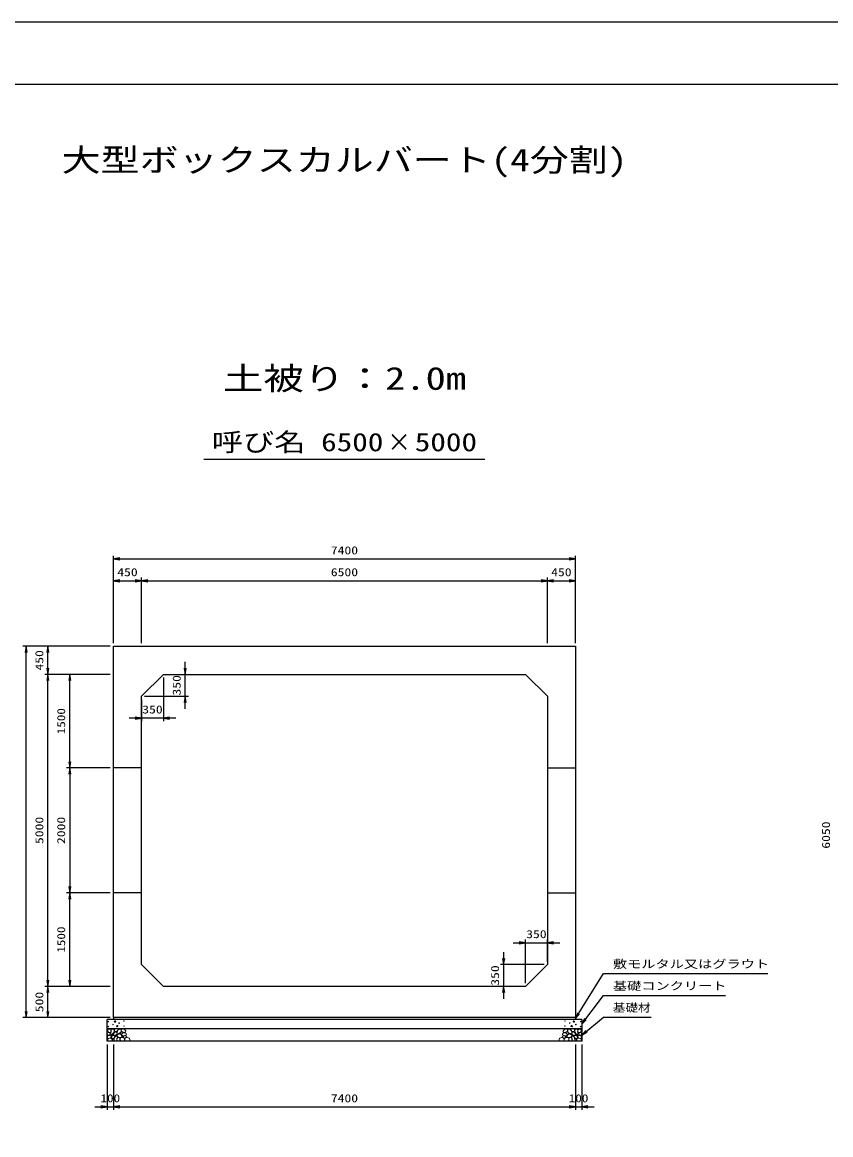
# Model space of a CAD drawing. Units: millimetres at full size. Extents: x 0 to 42050, y 0 to 29700.
# Drawn here: x 15864 to 28814, y 11873 to 29700 of the extents above; entities that cross this region are included whole.
import ezdxf
from ezdxf.enums import TextEntityAlignment as Align

# ---------------------------------------------------------------- set-up
doc = ezdxf.new("R2010")
doc.units = ezdxf.units.MM
for name, color, linetype, lineweight in [('D-DCR-HCHn', 4, 'Continuous', 9), ('D-STR-DIM', 7, 'Continuous', 25), ('D-STR-STRn', 1, 'Continuous', 25), ('D-STR-TXT', 7, 'Continuous', 25), ('D-TTL', 2, 'Continuous', 25), ('D-TTL-TXT', 7, 'Continuous', 25)]:
    doc.layers.add(name, color=color, linetype=linetype, lineweight=lineweight)
doc.styles.add('ＭＳ ゴシック', font='')
doc.styles.get('ＭＳ ゴシック').set_extended_font_data('MS Gothic')

# ---------------------------------------------------------------- blocks, each defined once
blk = doc.blocks.new('open_arrow')
at = {"color": 0, "linetype": 'Continuous', "lineweight": -2}
blk.add_lwpolyline([(7.5, 1.25), (0, 0), (7.5, -1.25)], dxfattribs=at)

msp = doc.modelspace()

# ---------------------------------------------------------------- linework, layer by layer
at = {"layer": 'D-DCR-HCHn'}
for points in [[(17276.198, 13561.594), (17255.395, 13566.217), (17236.904, 13556.971), (17234.592, 13536.168), (17239.215, 13519.988), (17262.33, 13513.053), (17278.51, 13513.053), (17285.444, 13524.611), (17285.444, 13550.037)], [(17294.69, 13563.906), (17287.756, 13543.102), (17290.067, 13519.988), (17273.887, 13494.562), (17294.69, 13483.005), (17317.805, 13494.562), (17331.673, 13513.053), (17336.296, 13543.102), (17331.673, 13559.283), (17317.805, 13566.217)], [(17398.447, 13486.214), (17385.689, 13490.569), (17384.425, 13518.678), (17397.512, 13547.359), (17414.448, 13563.536), (17446.403, 13557.032), (17449.133, 13521.913), (17438.816, 13509.876), (17410.739, 13494.301)], [(17457.012, 13529.601), (17450.964, 13535.086), (17449.897, 13540.792), (17453.414, 13553.305), (17463.71, 13567.61), (17486.004, 13566.105), (17507.571, 13555.811), (17522.195, 13535.597), (17520.021, 13522.456), (17513.02, 13515.716), (17501.769, 13513.215), (17485.511, 13517.483), (17464.289, 13524.481)], [(24592.988, 13529.601), (24599.036, 13535.086), (24600.103, 13540.792), (24596.586, 13553.305), (24586.29, 13567.61), (24563.996, 13566.105), (24542.429, 13555.811), (24527.805, 13535.597), (24529.979, 13522.456), (24536.98, 13515.716), (24548.231, 13513.215), (24564.489, 13517.483), (24585.711, 13524.481)], [(24651.553, 13486.214), (24664.311, 13490.569), (24665.575, 13518.678), (24652.488, 13547.359), (24635.552, 13563.536), (24603.597, 13557.032), (24600.867, 13521.913), (24611.184, 13509.876), (24639.261, 13494.301)], [(24755.31, 13563.906), (24762.244, 13543.102), (24759.933, 13519.988), (24776.113, 13494.562), (24755.31, 13483.005), (24732.195, 13494.562), (24718.327, 13513.053), (24713.704, 13543.102), (24718.327, 13559.283), (24732.195, 13566.217)], [(24773.802, 13561.594), (24794.605, 13566.217), (24813.096, 13556.971), (24815.408, 13536.168), (24810.785, 13519.988), (24787.67, 13513.053), (24771.49, 13513.053), (24764.556, 13524.611), (24764.556, 13550.037)], [(17232.281, 13503.808), (17225.346, 13483.005), (17234.592, 13469.136), (17257.707, 13466.824), (17273.488, 13473.599), (17266.952, 13489.939), (17271.575, 13499.185), (17262.33, 13508.431), (17248.461, 13513.053)], [(17276.155, 13427.009), (17293.277, 13452.692), (17291.137, 13459.112), (17267.594, 13465.533), (17246.192, 13463.393), (17231.21, 13450.551), (17229.07, 13435.57), (17231.21, 13420.588), (17248.332, 13416.308)], [(17284.716, 13373.503), (17299.698, 13379.924), (17303.978, 13401.326), (17295.417, 13416.308), (17280.435, 13420.588), (17261.173, 13418.448), (17239.771, 13409.887), (17229.07, 13397.045), (17229.07, 13382.064), (17235.49, 13373.503), (17261.173, 13375.643)], [(17299.313, 13483.005), (17287.756, 13473.759), (17292.379, 13466.824), (17308.559, 13466.824), (17315.493, 13469.136), (17320.116, 13478.382), (17313.182, 13485.316)], [(17336.082, 13427.009), (17346.783, 13452.692), (17338.222, 13463.393), (17312.539, 13463.393), (17301.838, 13459.112), (17291.137, 13444.131), (17291.137, 13431.289), (17301.838, 13414.167), (17314.679, 13412.027)], [(17331.801, 13379.924), (17331.801, 13405.606), (17321.1, 13412.027), (17310.399, 13405.606), (17308.259, 13390.625), (17310.399, 13377.783), (17325.381, 13373.503)], [(17333.985, 13508.431), (17322.427, 13480.693), (17331.673, 13469.136), (17359.411, 13469.136), (17370.968, 13473.759), (17382.525, 13489.939), (17382.525, 13503.808), (17370.968, 13522.299), (17357.099, 13524.611)], [(17372.466, 13375.643), (17378.886, 13394.905), (17376.746, 13416.308), (17391.728, 13439.85), (17372.466, 13450.551), (17351.063, 13439.85), (17338.222, 13422.728), (17333.941, 13394.905), (17338.222, 13379.924), (17351.063, 13373.503)], [(17368.185, 13450.551), (17378.886, 13459.112), (17374.606, 13465.533), (17359.624, 13465.533), (17353.204, 13463.393), (17348.923, 13454.832), (17355.344, 13448.411)], [(17389.588, 13377.783), (17408.85, 13373.503), (17425.972, 13382.064), (17428.112, 13401.326), (17425.968, 13424.878), (17402.429, 13432.327), (17387.447, 13428.603), (17381.027, 13412.027), (17381.027, 13388.484)], [(17438.203, 13429.532), (17402.829, 13436.129), (17387.782, 13448.266), (17383.03, 13467.263), (17397.713, 13481.629), (17426.323, 13489.69), (17447.97, 13476.761), (17461.961, 13459.347), (17458.002, 13441.67)], [(17429.798, 13495.711), (17431.454, 13489.566), (17437.011, 13485.193), (17449.19, 13483.302), (17460.305, 13489.802), (17470.592, 13499.138), (17479.858, 13507.333), (17479.635, 13513.462), (17473.736, 13518.875), (17459.203, 13520.356), (17446.47, 13514.383), (17437.011, 13505.165), (17432.281, 13500.556)], [(17437.352, 13423.637), (17452.306, 13432.556), (17478.44, 13432.292), (17499.93, 13413.525), (17503.643, 13384.899), (17489.853, 13374.245), (17453.098, 13371.871), (17436.731, 13381.633), (17432.172, 13404.06)], [(17518.372, 13461.832), (17523.688, 13466.874), (17530.476, 13475.68), (17532.145, 13483.275), (17528.144, 13497.685), (17514.088, 13508.67), (17493.907, 13507.89), (17466.698, 13493.001), (17457.086, 13480.757), (17460.152, 13466.784), (17469.778, 13460.04), (17478.599, 13459.145), (17492.363, 13459.524), (17505.808, 13461.002)], [(17474.971, 13435.265), (17479.183, 13438.446), (17482.686, 13443.505), (17482.81, 13450.431), (17478.414, 13456.067), (17470.769, 13457.977), (17464.356, 13456.179), (17462.704, 13450.442), (17461.896, 13444.835), (17462.881, 13437.456), (17468.975, 13434.127)], [(17502.597, 13420.331), (17492.895, 13425.079), (17485.89, 13433.822), (17485.719, 13445.084), (17489.942, 13455.627), (17505.189, 13457.625), (17520.054, 13458.018), (17534.481, 13452.512), (17536.849, 13443.273), (17524.54, 13432.195), (17509.555, 13423.15)], [(17534.972, 13372.493), (17519.837, 13374.274), (17509.866, 13379.787), (17505.835, 13392.722), (17505.945, 13404.963), (17515.172, 13421.678), (17533.242, 13432.822), (17560.731, 13428.403), (17582.453, 13420.334), (17587.643, 13396.125), (17583.03, 13378.257), (17561.884, 13372.877)], [(24515.028, 13372.493), (24530.163, 13374.274), (24540.134, 13379.787), (24544.165, 13392.722), (24544.055, 13404.963), (24534.828, 13421.678), (24516.758, 13432.822), (24489.269, 13428.403), (24467.547, 13420.334), (24462.357, 13396.125), (24466.97, 13378.257), (24488.116, 13372.877)], [(24547.403, 13420.331), (24557.105, 13425.079), (24564.11, 13433.822), (24564.281, 13445.084), (24560.058, 13455.627), (24544.811, 13457.625), (24529.946, 13458.018), (24515.519, 13452.512), (24513.151, 13443.273), (24525.46, 13432.195), (24540.445, 13423.15)], [(24531.628, 13461.832), (24526.312, 13466.874), (24519.524, 13475.68), (24517.855, 13483.275), (24521.856, 13497.685), (24535.912, 13508.67), (24556.093, 13507.89), (24583.302, 13493.001), (24592.914, 13480.757), (24589.848, 13466.784), (24580.222, 13460.04), (24571.401, 13459.145), (24557.637, 13459.524), (24544.192, 13461.002)], [(24612.648, 13423.637), (24597.694, 13432.556), (24571.56, 13432.292), (24550.07, 13413.525), (24546.357, 13384.899), (24560.147, 13374.245), (24596.902, 13371.871), (24613.269, 13381.633), (24617.828, 13404.06)], [(24575.029, 13435.265), (24570.817, 13438.446), (24567.314, 13443.505), (24567.19, 13450.431), (24571.586, 13456.067), (24579.231, 13457.977), (24585.644, 13456.179), (24587.296, 13450.442), (24588.104, 13444.835), (24587.119, 13437.456), (24581.025, 13434.127)], [(24620.202, 13495.711), (24618.546, 13489.566), (24612.989, 13485.193), (24600.81, 13483.302), (24589.695, 13489.802), (24579.408, 13499.138), (24570.142, 13507.333), (24570.365, 13513.462), (24576.264, 13518.875), (24590.797, 13520.356), (24603.53, 13514.383), (24612.989, 13505.165), (24617.719, 13500.556)], [(24611.797, 13429.532), (24647.171, 13436.129), (24662.218, 13448.266), (24666.97, 13467.263), (24652.287, 13481.629), (24623.677, 13489.69), (24602.03, 13476.761), (24588.039, 13459.347), (24591.998, 13441.67)], [(24660.412, 13377.783), (24641.15, 13373.503), (24624.028, 13382.064), (24621.888, 13401.326), (24624.032, 13424.878), (24647.571, 13432.327), (24662.553, 13428.603), (24668.973, 13412.027), (24668.973, 13388.484)], [(24677.534, 13375.643), (24671.114, 13394.905), (24673.254, 13416.308), (24658.272, 13439.85), (24677.534, 13450.551), (24698.937, 13439.85), (24711.778, 13422.728), (24716.059, 13394.905), (24711.778, 13379.924), (24698.937, 13373.503)], [(24716.015, 13508.431), (24727.573, 13480.693), (24718.327, 13469.136), (24690.589, 13469.136), (24679.032, 13473.759), (24667.475, 13489.939), (24667.475, 13503.808), (24679.032, 13522.299), (24692.901, 13524.611)], [(24681.815, 13450.551), (24671.114, 13459.112), (24675.394, 13465.533), (24690.376, 13465.533), (24696.796, 13463.393), (24701.077, 13454.832), (24694.656, 13448.411)], [(24713.918, 13427.009), (24703.217, 13452.692), (24711.778, 13463.393), (24737.461, 13463.393), (24748.162, 13459.112), (24758.863, 13444.131), (24758.863, 13431.289), (24748.162, 13414.167), (24735.321, 13412.027)], [(24718.199, 13379.924), (24718.199, 13405.606), (24728.9, 13412.027), (24739.601, 13405.606), (24741.741, 13390.625), (24739.601, 13377.783), (24724.619, 13373.503)], [(24750.687, 13483.005), (24762.244, 13473.759), (24757.621, 13466.824), (24741.441, 13466.824), (24734.507, 13469.136), (24729.884, 13478.382), (24736.818, 13485.316)], [(24765.284, 13373.503), (24750.302, 13379.924), (24746.022, 13401.326), (24754.583, 13416.308), (24769.565, 13420.588), (24788.827, 13418.448), (24810.229, 13409.887), (24820.93, 13397.045), (24820.93, 13382.064), (24814.51, 13373.503), (24788.827, 13375.643)], [(24773.845, 13427.009), (24756.723, 13452.692), (24758.863, 13459.112), (24782.406, 13465.533), (24803.808, 13463.393), (24818.79, 13450.551), (24820.93, 13435.57), (24818.79, 13420.588), (24801.668, 13416.308)], [(24817.719, 13503.808), (24824.654, 13483.005), (24815.408, 13469.136), (24792.293, 13466.824), (24776.512, 13473.599), (24783.048, 13489.939), (24778.425, 13499.185), (24787.67, 13508.431), (24801.539, 13513.053)]]:
    msp.add_lwpolyline(points, close=True, dxfattribs=at)
for points in [[(17368.432, 13568.547), (17351.093, 13566.446), (17339.258, 13558.701), (17339.626, 13539.819), (17345.514, 13526.087), (17360.025, 13526.185), (17380.107, 13529.153), (17389.799, 13543.689), (17399.082, 13553.492), (17401.884, 13564.345), (17389.099, 13568.547), (17368.082, 13568.547)], [(24681.568, 13568.547), (24698.907, 13566.446), (24710.742, 13558.701), (24710.374, 13539.819), (24704.486, 13526.087), (24689.975, 13526.185), (24669.893, 13529.153), (24660.201, 13543.689), (24650.918, 13553.492), (24648.116, 13564.345), (24660.901, 13568.547), (24681.918, 13568.547)]]:
    msp.add_lwpolyline(points, dxfattribs=at)
for centre, radius in [((17241.091, 13686.145), 4.5), ((17242.803, 13605.879), 4.5), ((17318.437, 13638.641), 4.5), ((17350.004, 13686.145), 11.25), ((17384.996, 13614.955), 11.25), ((17416.563, 13662.459), 4.5), ((17492.197, 13695.221), 4.5), ((17493.909, 13614.955), 4.5), ((24556.091, 13614.955), 4.5), ((24557.803, 13695.221), 4.5), ((24633.437, 13662.459), 4.5), ((24665.004, 13614.955), 11.25), ((24699.996, 13686.145), 11.25), ((24731.563, 13638.641), 4.5), ((24807.197, 13605.879), 4.5), ((24808.909, 13686.145), 4.5)]:
    msp.add_circle(centre, radius, dxfattribs=at)
at = {"layer": 'D-STR-DIM'}
for p, q in [((17325, 19750), (17325, 21150)), ((17325, 21100), (24725, 21100)), ((24725, 19750), (24725, 21150)), ((17325, 19750), (17325, 20800)), ((17325, 20750), (17775, 20750)), ((17775, 19750), (17775, 20800)), ((17775, 19750), (17775, 20800)), ((17775, 20750), (24275, 20750)), ((24275, 19750), (24275, 20800)), ((24275, 19750), (24275, 20800)), ((24275, 20750), (24725, 20750)), ((24725, 19750), (24725, 20800)), ((17275, 19700), (15875, 19700)), ((15925, 13750), (15925, 19700)), ((17275, 19700), (16225, 19700)), ((16275, 19250), (16275, 19700)), ((18475, 18700), (18475, 19450)), ((17275, 19250), (16225, 19250)), ((17275, 19250), (16225, 19250)), ((16275, 14250), (16275, 19250)), ((17275, 19250), (16575, 19250)), ((16625, 17750), (16625, 19250)), ((18125, 19200), (18125, 18500)), ((18175, 19250), (18525, 19250)), ((17825, 18900), (18525, 18900)), ((17775, 18850), (17775, 18500)), ((18325, 18550), (17575, 18550)), ((17275, 17750), (16575, 17750)), ((17275, 17750), (16575, 17750)), ((16625, 17750), (16625, 15750)), ((17275, 15750), (16575, 15750)), ((17275, 15750), (16575, 15750)), ((16625, 14250), (16625, 15750)), ((23925, 14300), (23925, 15000)), ((24275, 14650), (24275, 15000)), ((23575, 14800), (23575, 14050)), ((23725, 14950), (24475, 14950)), ((24225, 14600), (23525, 14600)), ((17275, 14250), (16225, 14250)), ((17275, 14250), (16225, 14250)), ((16275, 13750), (16275, 14250)), ((17275, 14250), (16575, 14250)), ((23875, 14250), (23525, 14250)), ((17275, 13750), (15875, 13750)), ((17275, 13750), (16225, 13750)), ((17225, 13320), (17225, 12270)), ((17325, 13320), (17325, 12270)), ((17325, 13320), (17325, 12270)), ((24725, 13320), (24725, 12270)), ((24725, 13320), (24725, 12270)), ((24825, 13320), (24825, 12270)), ((17025, 12320), (17525, 12320)), ((17325, 12320), (24725, 12320)), ((24525, 12320), (25025, 12320))]:
    msp.add_line(p, q, dxfattribs=at)
at = {"layer": 'D-STR-STRn'}
for p, q in [((17325, 19700), (24725, 19700)), ((17325, 13750), (17325, 19700)), ((24725, 19700), (24725, 13750)), ((18125, 19250), (17775, 18900)), ((18125, 19250), (23925, 19250)), ((24275, 18900), (23925, 19250)), ((17775, 14600), (17775, 18900)), ((24275, 18900), (24275, 14600)), ((17775, 17750), (17325, 17750)), ((24275, 17750), (24725, 17750)), ((17775, 15750), (17325, 15750)), ((24275, 15750), (24725, 15750)), ((17775, 14600), (18125, 14250)), ((23925, 14250), (24275, 14600)), ((23925, 14250), (18125, 14250)), ((24725, 13750), (17325, 13750)), ((17325, 13750), (17325, 13720)), ((24725, 13750), (24725, 13720)), ((24825, 13720), (17225, 13720)), ((17225, 13370), (17225, 13720)), ((24825, 13570), (17225, 13570)), ((24825, 13720), (24825, 13370)), ((24825, 13370), (17225, 13370))]:
    msp.add_line(p, q, dxfattribs=at)
at = {"layer": 'D-STR-TXT'}
for points in [[(24725, 13735), (25175, 14455), (25275, 14455), (27808.756, 14455)], [(24825, 13645), (25175, 14105), (25275, 14105), (27126.523, 14105)], [(24825, 13470), (25175, 13755), (25275, 13755), (25939.721, 13755)]]:
    msp.add_lwpolyline(points, dxfattribs=at)
at = {"layer": 'D-TTL'}
for points in [[(0, 0), (42050, 0), (42050, 29700), (0, 29700)], [(1000, 1000), (41050, 1000), (41050, 28700), (1000, 28700)]]:
    msp.add_lwpolyline(points, close=True, dxfattribs=at)
at = {"layer": 'D-TTL-TXT'}
msp.add_line((18775, 22700), (23275, 22700), dxfattribs=at)

# ---------------------------------------------------------------- block references
at = {"layer": 'D-STR-DIM', "xscale": 13.3, "yscale": 13.3}
for p in [(17325, 21100), (17325, 20750), (17775, 20750), (24275, 20750), (18125, 18550), (24275, 14950), (17325, 12320), (17325, 12320), (24825, 12320)]:
    msp.add_blockref('open_arrow', p, dxfattribs=at)
for p, rotation in [((24725, 21100), 180), ((17775, 20750), 180), ((24275, 20750), 180), ((24725, 20750), 180), ((15925, 19700), 270), ((16275, 19700), 270), ((16275, 19250), 90), ((18475, 19250), 90), ((16275, 19250), 270), ((16625, 19250), 270), ((18475, 18900), 270), ((17775, 18550), 180), ((16625, 17750), 90), ((16625, 17750), 270), ((16625, 15750), 90), ((16625, 15750), 270), ((23925, 14950), 180), ((23575, 14600), 90), ((16275, 14250), 90), ((16625, 14250), 90), ((16275, 14250), 270), ((23575, 14250), 270), ((15925, 13750), 90), ((16275, 13750), 90), ((17225, 12320), 180), ((24725, 12320), 180), ((24725, 12320), 180)]:
    msp.add_blockref('open_arrow', p, dxfattribs=dict(at, rotation=rotation))
at = {"layer": 'D-STR-TXT', "xscale": 13.3, "yscale": 13.3}
for p, rotation in [((24725, 13735), 58), ((24825, 13645), 52.7), ((24825, 13470), 39.2)]:
    msp.add_blockref('open_arrow', p, dxfattribs=dict(at, rotation=rotation))

# ---------------------------------------------------------------- texts
at = {"layer": 'D-STR-DIM', "style": 'ＭＳ ゴシック'}
for s, width, p in [('7400', 1.25, (21025, 21237.5)), ('450', 1.25, (17550, 20887.5)), ('6500', 1.25, (21025, 20887.5)), ('450', 1.25, (24500, 20887.5)), ('350', 1.25, (17950, 18687.5)), ('350', 1.25, (24100, 15087.5)), ('100', 1.2, (17275, 12457.5)), ('7400', 1.25, (21025, 12457.5)), ('100', 1.2, (24775, 12457.5))]:
    msp.add_text(s, height=128.3, dxfattribs=dict(at, width=width)).set_placement(p, align=Align.MIDDLE_CENTER)
for s, width, p in [('450', 1.25, (16137.5, 19475)), ('350', 1.25, (18337.5, 19075)), ('1500', 1.2, (16487.5, 18500)), ('5000', 1.25, (16137.5, 16750)), ('2000', 1.25, (16487.5, 16750)), ('6050', 1.25, (28737.5, 16675)), ('1500', 1.2, (16487.5, 15000)), ('350', 1.25, (23437.5, 14425)), ('500', 1.25, (16137.5, 14000))]:
    msp.add_text(s, height=128.3, rotation=90, dxfattribs=dict(at, width=width)).set_placement(p, align=Align.MIDDLE_CENTER)
at = {"layer": 'D-STR-TXT', "style": 'ＭＳ ゴシック'}
for s, width, p in [('敷モルタル又はグラウト', 1.3, (25325, 14505)), ('基礎コンクリート', 1.3, (25325, 14155)), ('基礎材', 1.15, (25325, 13805))]:
    msp.add_text(s, height=128.3, dxfattribs=dict(at, width=width)).set_placement(p, align=Align.BOTTOM_LEFT)
at = {"layer": 'D-TTL-TXT', "style": 'ＭＳ ゴシック'}
for s, height, width, p in [('大型ボックスカルバート(4分割)', 366.6, 1.25, (21025, 27200)), ('土被り：2.0m', 366.6, 1.3, (21025, 23700)), ('呼び名', 293.3, 1.25, (19650, 22737.5)), ('6500', 293.3, 1.25, (21150, 22737.5)), ('×', 293.3, 0.95, (21900, 22737.5)), ('5000', 293.3, 1.25, (22650, 22737.5))]:
    msp.add_text(s, height=height, dxfattribs=dict(at, width=width)).set_placement(p, align=Align.BOTTOM_CENTER)

doc.saveas('drawing.dxf')
